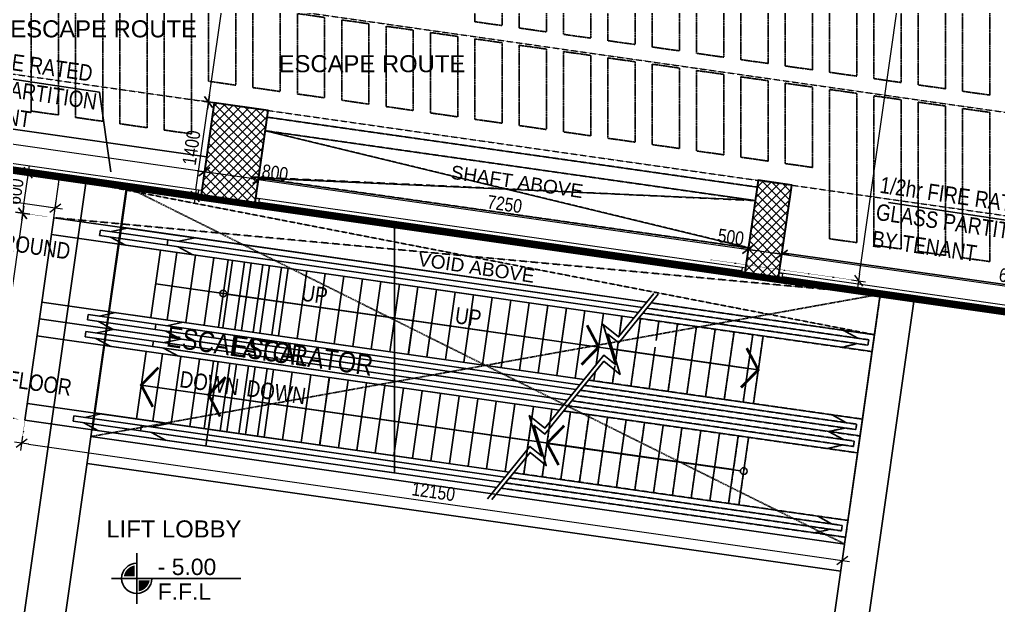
# Model space of a CAD drawing. Header units: inches. Extents: x 676944 to 1044153, y 326920 to 502369.
# Drawn here: x 706252 to 720598, y 382667 to 391257 of the extents above; entities that cross this region are included whole.
import ezdxf

# ---------------------------------------------------------------- set-up
doc = ezdxf.new("R2010")
doc.units = ezdxf.units.IN
doc.header["$MEASUREMENT"] = 0
for name, pattern in [('DASHED', [19.05, 12.7, -6.35]), ('DASHED2', [9.525, 6.35, -3.175]), ('DOT2', [3.175, 0, -3.175]), ('HIDDEN', [9.525, 6.35, -3.175])]:
    doc.linetypes.add(name, pattern=pattern)
for name, color, linetype, lineweight in [('A-DIMENSION', 7, 'Continuous', 9), ('A-GLASS', 4, 'Continuous', 5), ('A-HATCH CONCRETE', 254, 'Continuous', 5), ('A-LEASING LINE', 7, 'DASHED2', 9), ('A-LEVEL', 181, 'Continuous', 9), ('A-LEVEL-FFL', 181, 'Continuous', 9), ('escape route', 8, 'HIDDEN', 15), ('wall hatch', 252, 'Continuous', 0)]:
    doc.layers.add(name, color=color, linetype=linetype, lineweight=lineweight)
for name, color, linetype in [('A-TEXT', 3, 'Continuous'), ('LEVELS', 181, 'Continuous'), ('S-BEAM', 2, 'Continuous'), ('S-COL', 210, 'Continuous'), ('S-COL-1', 7, 'Continuous'), ('S-RIBS', 43, 'HIDDEN'), ('SHAFT', 7, 'Continuous'), ('stair', 1, 'Continuous'), ('STEEL', 5, 'Continuous'), ('TAXT', 3, 'Continuous'), ('TEXT', 181, 'Continuous'), ('THN', 1, 'Continuous')]:
    doc.layers.add(name, color=color, linetype=linetype)
doc.styles.add('ARIAL', font='ARIALN.TTF')
doc.styles.get("Standard").update_dxf_attribs({"font": 'arial.ttf'})
doc.styles.add('style1', font='arial.ttf')
doc.dimstyles.get("Standard").update_dxf_attribs({"dimtxt": 0.18, "dimasz": 0.18, "dimexe": 0.18, "dimexo": 0.0625, "dimgap": 0.09, "dimtad": 0, "dimtih": 1, "dimtoh": 1, "dimdec": 4, "dimzin": 0, "dimdsep": 46, "dimtxsty": 'Standard', "dimcen": 0.09, "dimadec": 0, "dimazin": 0, "dimtfac": 1, "dimtdec": 4, "dimtofl": 0, "dimtmove": 0, "dimatfit": 3, "dimfxl": 1, "dimtolj": 1, "dimtzin": 0, "dimarcsym": 0})
pattern_1 = [(45, (190988.5, 110389.5), (-66.29126, 66.29126), []), (135, (190988.5, 110389.5), (-66.29126, -66.29126), [])]
pattern_2 = [(45, (500265.86, -209134.585), (-66.29126, 66.29126), []), (135, (500265.86, -209134.585), (-66.29126, -66.29126), [])]

# ---------------------------------------------------------------- blocks, each defined once
blk = doc.blocks.new('R')
for p, q in [((-1.05, 0), (1.05, 0)), ((0, -1.05), (0, 1.05))]:
    blk.add_line(p, q)
at = {"color": 4, "lineweight": 13}
blk.add_line((-0.71, -0.71), (0.71, 0.71), dxfattribs=at)
blk = doc.blocks.new('*D207')
at = {"layer": 'A-DIMENSION', "linetype": 'DOT2', "lineweight": 13, "transparency": 16777216}
for p, q in [((717971, 398873), (720211, 398554)), ((716382, 387736), (718621, 387417))]:
    blk.add_line(p, q, dxfattribs=at)
at = {"layer": 'A-DIMENSION', "transparency": 16777216}
blk.add_line((718561, 387526), (720122, 398465), dxfattribs=at)
at = {"layer": 'Defpoints', "color": 0, "transparency": 16777216}
for p in [(717872, 398887), (720136, 398564), (716283, 387750)]:
    blk.add_point(p, dxfattribs=at)
at = {"layer": 'A-DIMENSION', "transparency": 16777216, "xscale": 100, "yscale": 100, "zscale": 100}
for p, rotation in [((720136, 398564), 81.87733064585014), ((718547, 387427), 261.8773306458501)]:
    blk.add_blockref('R', p, dxfattribs=dict(at, rotation=rotation))
at = {"layer": 'A-DIMENSION', "transparency": 16777216, "insert": (719191, 393017), "char_height": 200, "attachment_point": 5, "rotation": 81.8773, "style": 'ARIAL'}
blk.add_mtext('\\A1;11250', dxfattribs=at)
blk = doc.blocks.new('*D196')
at = {"layer": 'A-DIMENSION', "linetype": 'DOT2', "lineweight": 13, "transparency": 16777216}
for p, q in [((708951, 388959), (708971, 389100)), ((709743, 388846), (709763, 388987))]:
    blk.add_line(p, q, dxfattribs=at)
at = {"layer": 'A-DIMENSION', "transparency": 16777216}
blk.add_line((709653, 388927), (709059, 389011), dxfattribs=at)
at = {"layer": 'Defpoints', "color": 0, "transparency": 16777216}
for p in [(708960, 389026), (708937, 388860), (709729, 388747)]:
    blk.add_point(p, dxfattribs=at)
at = {"layer": 'A-DIMENSION', "transparency": 16777216, "xscale": 100, "yscale": 100, "zscale": 100}
for p, rotation in [((708960, 389026), 171.8773290500604), ((709752, 388913), 351.8773290500604)]:
    blk.add_blockref('R', p, dxfattribs=dict(at, rotation=rotation))
at = {"layer": 'A-DIMENSION', "transparency": 16777216, "insert": (709996, 389011), "char_height": 200, "attachment_point": 5, "rotation": 351.8773, "style": 'ARIAL'}
blk.add_mtext('\\A1;800', dxfattribs=at)
blk = doc.blocks.new('*D197')
at = {"layer": 'A-DIMENSION', "linetype": 'DOT2', "lineweight": 13, "transparency": 16777216}
for p, q in [((700489, 390055), (700524, 390305)), ((708951, 388959), (708971, 389100))]:
    blk.add_line(p, q, dxfattribs=at)
at = {"layer": 'A-DIMENSION', "transparency": 16777216}
blk.add_line((708861, 389040), (700613, 390217), dxfattribs=at)
at = {"layer": 'Defpoints', "color": 0, "transparency": 16777216}
for p in [(700514, 390231), (700475, 389956), (708937, 388860)]:
    blk.add_point(p, dxfattribs=at)
at = {"layer": 'A-DIMENSION', "transparency": 16777216, "xscale": 100, "yscale": 100, "zscale": 100}
for p, rotation in [((700514, 390231), 171.877329051125), ((708960, 389026), 351.8773290511251)]:
    blk.add_blockref('R', p, dxfattribs=dict(at, rotation=rotation))
at = {"layer": 'A-DIMENSION', "transparency": 16777216, "insert": (704759, 389779), "char_height": 200, "attachment_point": 5, "rotation": 351.8773, "style": 'ARIAL'}
blk.add_mtext('\\A1;8532', dxfattribs=at)
blk = doc.blocks.new('*D198')
at = {"layer": 'A-DIMENSION', "linetype": 'DOT2', "lineweight": 13, "transparency": 16777216}
for p, q in [((709743, 388846), (709763, 388987)), ((716924, 387854), (716940, 387962))]:
    blk.add_line(p, q, dxfattribs=at)
at = {"layer": 'A-DIMENSION', "transparency": 16777216}
blk.add_line((709851, 388898), (716830, 387902), dxfattribs=at)
at = {"layer": 'Defpoints', "color": 0, "transparency": 16777216}
for p in [(709729, 388747), (716929, 387888), (716910, 387755)]:
    blk.add_point(p, dxfattribs=at)
at = {"layer": 'A-DIMENSION', "transparency": 16777216, "xscale": 100, "yscale": 100, "zscale": 100}
for p, rotation in [((709752, 388913), 171.877329051125), ((716929, 387888), 351.8773290511251)]:
    blk.add_blockref('R', p, dxfattribs=dict(at, rotation=rotation))
at = {"layer": 'A-DIMENSION', "transparency": 16777216, "insert": (713362, 388551), "char_height": 200, "attachment_point": 5, "rotation": 351.8773, "style": 'ARIAL'}
blk.add_mtext('\\A1;7250', dxfattribs=at)
blk = doc.blocks.new('*D199')
at = {"layer": 'A-DIMENSION', "linetype": 'DOT2', "lineweight": 13, "transparency": 16777216}
for p, q in [((716924, 387854), (716940, 387962)), ((717420, 387787), (717435, 387892))]:
    blk.add_line(p, q, dxfattribs=at)
at = {"layer": 'A-DIMENSION', "transparency": 16777216}
blk.add_line((717028, 387874), (717325, 387832), dxfattribs=at)
at = {"layer": 'Defpoints', "color": 0, "transparency": 16777216}
for p in [(717424, 387818), (716910, 387755), (717406, 387688)]:
    blk.add_point(p, dxfattribs=at)
at = {"layer": 'A-DIMENSION', "transparency": 16777216, "xscale": 100, "yscale": 100, "zscale": 100}
for p, rotation in [((716929, 387888), 171.877329051125), ((717424, 387818), 351.8773290511251)]:
    blk.add_blockref('R', p, dxfattribs=dict(at, rotation=rotation))
at = {"layer": 'A-DIMENSION', "transparency": 16777216, "insert": (716677, 388068), "char_height": 200, "attachment_point": 5, "rotation": 351.8773, "style": 'ARIAL'}
blk.add_mtext('\\A1;500', dxfattribs=at)
blk = doc.blocks.new('*D219')
at = {"layer": 'A-DIMENSION', "transparency": 16777216}
blk.add_line((708837, 388762), (709007, 389950), dxfattribs=at)
at = {"layer": 'A-DIMENSION', "linetype": 'DOT2', "lineweight": 13, "transparency": 16777216}
for p, q in [((709006, 390052), (708947, 390060)), ((708808, 388666), (708749, 388674))]:
    blk.add_line(p, q, dxfattribs=at)
at = {"layer": 'Defpoints', "color": 0, "transparency": 16777216}
for p in [(709021, 390049), (709105, 390038), (708907, 388651)]:
    blk.add_point(p, dxfattribs=at)
at = {"layer": 'A-DIMENSION', "transparency": 16777216, "xscale": 100, "yscale": 100, "zscale": 100}
for p, rotation in [((709021, 390049), 81.87732905006031), ((708823, 388663), 261.8773290500603)]:
    blk.add_blockref('R', p, dxfattribs=dict(at, rotation=rotation))
at = {"layer": 'A-DIMENSION', "transparency": 16777216, "insert": (708771, 389378), "char_height": 200, "attachment_point": 5, "rotation": 81.8773, "style": 'ARIAL'}
blk.add_mtext('\\A1;1400', dxfattribs=at)
blk = doc.blocks.new('*D220')
at = {"layer": 'A-DIMENSION', "transparency": 16777216}
blk.add_line((709035, 390148), (710420, 399850), dxfattribs=at)
at = {"layer": 'A-DIMENSION', "linetype": 'DOT2', "lineweight": 13, "transparency": 16777216}
for p, q in [((710498, 399940), (710508, 399938)), ((709006, 390052), (708947, 390060))]:
    blk.add_line(p, q, dxfattribs=at)
at = {"layer": 'Defpoints', "color": 0, "transparency": 16777216}
for p in [(710399, 399954), (710434, 399949), (709105, 390038)]:
    blk.add_point(p, dxfattribs=at)
at = {"layer": 'A-DIMENSION', "transparency": 16777216, "xscale": 100, "yscale": 100, "zscale": 100}
for p, rotation in [((710434, 399949), 81.87732904774347), ((709021, 390049), 261.8773290477435)]:
    blk.add_blockref('R', p, dxfattribs=dict(at, rotation=rotation))
at = {"layer": 'A-DIMENSION', "transparency": 16777216, "insert": (709577, 395021), "char_height": 200, "attachment_point": 5, "rotation": 81.8773, "style": 'ARIAL'}
blk.add_mtext('\\A1;10000', dxfattribs=at)
blk = doc.blocks.new('*D233')
at = {"layer": 'A-DIMENSION', "linetype": 'DOT2', "lineweight": 13, "transparency": 16777216}
for p, q in [((717420, 387787), (717435, 387892)), ((724257, 386858), (724266, 386917))]:
    blk.add_line(p, q, dxfattribs=at)
at = {"layer": 'A-DIMENSION', "transparency": 16777216}
blk.add_line((717523, 387803), (724156, 386857), dxfattribs=at)
at = {"layer": 'Defpoints', "color": 0, "transparency": 16777216}
for p in [(717406, 387688), (724255, 386843), (724243, 386759)]:
    blk.add_point(p, dxfattribs=at)
at = {"layer": 'A-DIMENSION', "transparency": 16777216, "xscale": 100, "yscale": 100, "zscale": 100}
for p, rotation in [((717424, 387818), 171.877329051125), ((724255, 386843), 351.8773290511251)]:
    blk.add_blockref('R', p, dxfattribs=dict(at, rotation=rotation))
at = {"layer": 'A-DIMENSION', "transparency": 16777216, "insert": (720861, 387481), "char_height": 200, "attachment_point": 5, "rotation": 351.8773, "style": 'ARIAL'}
blk.add_mtext('\\A1;6900', dxfattribs=at)
blk = doc.blocks.new('*D470')
at = {"layer": 'A-DIMENSION', "color": 254, "linetype": 'DOT2', "lineweight": 13, "transparency": 16777216}
for p, q in [((515363, 218273), (515283, 217711)), ((527391, 216557), (527311, 215995))]:
    blk.add_line(p, q, dxfattribs=at)
at = {"layer": 'A-DIMENSION', "color": 254, "transparency": 16777216}
blk.add_line((515392, 217772), (527223, 216083), dxfattribs=at)
at = {"layer": 'Defpoints', "color": 0, "transparency": 16777216}
for p in [(515377, 218372), (527405, 216656), (527322, 216069)]:
    blk.add_point(p, dxfattribs=at)
at = {"layer": 'A-DIMENSION', "color": 254, "transparency": 16777216, "xscale": 100, "yscale": 100, "zscale": 100}
for p, rotation in [((515293, 217786), 171.8772834526581), ((527322, 216069), 351.8772834526582)]:
    blk.add_blockref('R', p, dxfattribs=dict(at, rotation=rotation))
at = {"layer": 'A-DIMENSION', "color": 254, "transparency": 16777216, "insert": (521329, 217078), "char_height": 200, "attachment_point": 5, "rotation": 351.8773, "style": 'ARIAL'}
blk.add_mtext('\\A1;12150', dxfattribs=at)
blk = doc.blocks.new('level')
at = {"layer": 'LEVELS'}
for points in [[(42.7, 3.7), (22.8, 3.7, -0.325023), (42.7, 23.7)], [(70.2, -3.7), (50.2, -3.7), (50.2, -23.7, 0.325023)]]:
    blk.add_hatch(color=256, dxfattribs=at).paths.add_polyline_path(points)
for p, q in [((46.5, -46.5), (46.5, 46.5)), ((0, 0), (236.9, 0))]:
    blk.add_line(p, q, dxfattribs=at)
blk.add_arc((46.5, 0), 27.7, 90, 0, dxfattribs=at)
at = {"layer": 'LEVELS', "style": 'style1', "flags": 8}
for tag, p in [('+0.00', (85, 6.1)), ('F.F.L', (85, -39.1))]:
    blk.add_attdef(tag, p, '', height=30, dxfattribs=at)
blk = doc.blocks.new('*D423')
at = {"layer": 'A-DIMENSION', "color": 254, "linetype": 'DOT2', "lineweight": 13, "transparency": 16777216}
for p, q in [((509266, 222528), (509205, 222100)), ((515836, 221590), (515775, 221162))]:
    blk.add_line(p, q, dxfattribs=at)
at = {"layer": 'A-DIMENSION', "color": 254, "transparency": 16777216}
blk.add_line((515687, 221251), (509314, 222160), dxfattribs=at)
at = {"layer": 'Defpoints', "color": 0, "transparency": 16777216}
for p in [(509280, 222627), (509215, 222174), (515850, 221689)]:
    blk.add_point(p, dxfattribs=at)
at = {"layer": 'A-DIMENSION', "color": 254, "transparency": 16777216, "xscale": 100, "yscale": 100, "zscale": 100}
for p, rotation in [((509215, 222174), 171.8772839272506), ((515786, 221237), 351.8772839272506)]:
    blk.add_blockref('R', p, dxfattribs=dict(at, rotation=rotation))
at = {"layer": 'A-DIMENSION', "color": 254, "transparency": 16777216, "insert": (512522, 221856), "char_height": 200, "attachment_point": 5, "rotation": 351.8773, "style": 'ARIAL'}
blk.add_mtext('\\A1;6637', dxfattribs=at)
blk = doc.blocks.new('*D424')
at = {"layer": 'A-DIMENSION', "color": 254, "linetype": 'DOT2', "lineweight": 13, "transparency": 16777216}
for p, q in [((515667, 221109), (515234, 221170)), ((515243, 218139), (514811, 218201))]:
    blk.add_line(p, q, dxfattribs=at)
at = {"layer": 'A-DIMENSION', "color": 254, "transparency": 16777216}
blk.add_line((515295, 221061), (514899, 218289), dxfattribs=at)
at = {"layer": 'Defpoints', "color": 0, "transparency": 16777216}
for p in [(515766, 221095), (514885, 218190), (515342, 218125)]:
    blk.add_point(p, dxfattribs=at)
at = {"layer": 'A-DIMENSION', "color": 254, "transparency": 16777216, "xscale": 100, "yscale": 100, "zscale": 100}
for p, rotation in [((515309, 221160), 81.87728345221741), ((514885, 218190), 261.8772834522175)]:
    blk.add_blockref('R', p, dxfattribs=dict(at, rotation=rotation))
at = {"layer": 'A-DIMENSION', "color": 254, "transparency": 16777216, "insert": (514946, 219696), "char_height": 200, "attachment_point": 5, "rotation": 81.8773, "style": 'ARIAL'}
blk.add_mtext('\\A1;3000', dxfattribs=at)
blk = doc.blocks.new('*D425')
at = {"layer": 'A-DIMENSION', "color": 254, "linetype": 'DOT2', "lineweight": 13, "transparency": 16777216}
for p, q in [((516368, 221615), (515319, 221765)), ((515667, 221109), (515234, 221170))]:
    blk.add_line(p, q, dxfattribs=at)
at = {"layer": 'A-DIMENSION', "color": 254, "transparency": 16777216}
blk.add_line((515323, 221259), (515379, 221655), dxfattribs=at)
at = {"layer": 'Defpoints', "color": 0, "transparency": 16777216}
for p in [(515393, 221754), (516467, 221601), (515766, 221095)]:
    blk.add_point(p, dxfattribs=at)
at = {"layer": 'A-DIMENSION', "color": 254, "transparency": 16777216, "xscale": 100, "yscale": 100, "zscale": 100}
for p, rotation in [((515393, 221754), 81.87728345360375), ((515309, 221160), 261.8772834536038)]:
    blk.add_blockref('R', p, dxfattribs=dict(at, rotation=rotation))
at = {"layer": 'A-DIMENSION', "color": 254, "transparency": 16777216, "insert": (515200, 221478), "char_height": 200, "attachment_point": 5, "rotation": 81.8773, "style": 'ARIAL'}
blk.add_mtext('\\A1;600', dxfattribs=at)
blk = doc.blocks.new('CEILING PLAN')
at = {"layer": 'S-BEAM', "color": 254, "linetype": 'ByBlock'}
for p, q in [((388871, 475768), (397347, 474558)), ((388822, 475169), (437572, 468211)), ((405415, 474114), (398238, 475138)), ((398210, 474940), (405387, 473916)), ((395582, 474204), (394365, 465673)), ((398111, 474247), (405288, 473223)), ((396176, 474119), (394971, 465673)), ((405783, 473152), (412614, 472177)), ((407222, 472543), (406228, 465573)), ((407717, 472472), (406733, 465573))]:
    blk.add_line(p, q, dxfattribs=at)
at = {"layer": 'S-BEAM', "color": 254}
for p, q in [((395653, 470456), (406700, 468880)), ((395597, 470060), (406643, 468484))]:
    blk.add_line(p, q, dxfattribs=at)
at = {"layer": 'S-COL-1', "color": 254, "lineweight": 30}
for points in [[(397262, 473964), (398054, 473851), (398252, 475237), (397460, 475350)], [(405232, 472827), (405727, 472756), (405925, 474142), (405430, 474213)]]:
    blk.add_lwpolyline(points, close=True, dxfattribs=at)
at = {"layer": 'S-RIBS', "color": 254, "ltscale": 0.4}
for points in [[(401678, 478671), (401278, 478728), (401278, 476539), (401678, 476482)], [(402328, 478578), (401928, 478635), (401928, 476447), (402328, 476389)], [(402978, 478485), (402578, 478542), (402578, 476354), (402978, 476297)], [(403628, 478393), (403228, 478450), (403228, 476261), (403628, 476204)], [(404278, 478300), (403878, 478357), (403878, 476168), (404278, 476111)], [(404928, 478207), (404528, 478264), (404528, 476075), (404928, 476018)], [(405578, 478114), (405178, 478171), (405178, 475983), (405578, 475926)], [(406228, 478021), (405828, 478079), (405828, 475890), (406228, 475833)], [(406878, 477929), (406478, 477986), (406478, 475797), (406878, 475740)], [(407528, 477836), (407128, 477893), (407128, 475704), (407528, 475647)], [(408178, 477743), (407778, 477800), (407778, 475612), (408178, 475555)], [(408828, 477650), (408428, 477707), (408428, 475519), (408828, 475462)], [(395178, 477157), (394778, 477215), (394778, 475228), (395178, 475171)], [(395828, 477065), (395428, 477122), (395428, 475135), (395828, 475078)], [(396478, 476972), (396078, 477029), (396078, 475042), (396478, 474985)], [(397128, 476879), (396728, 476936), (396728, 474950), (397128, 474893)], [(397778, 476786), (397378, 476843), (397378, 475665), (397778, 475608)], [(398428, 476694), (398028, 476751), (398028, 475572), (398428, 475515)], [(399078, 476601), (398678, 476658), (398678, 475479), (399078, 475422)], [(399728, 476508), (399328, 476565), (399328, 475387), (399728, 475330)], [(400378, 476415), (399978, 476472), (399978, 475294), (400378, 475237)], [(401028, 476322), (400628, 476380), (400628, 475201), (401028, 475144)], [(401678, 476230), (401278, 476287), (401278, 475108), (401678, 475051)], [(402328, 476137), (401928, 476194), (401928, 475016), (402328, 474958)], [(402978, 476044), (402578, 476101), (402578, 474923), (402978, 474866)], [(403628, 475951), (403228, 476008), (403228, 474830), (403628, 474773)], [(404278, 475859), (403878, 475916), (403878, 474737), (404278, 474680)], [(404928, 475766), (404528, 475823), (404528, 474644), (404928, 474587)], [(405578, 475673), (405178, 475730), (405178, 474552), (405578, 474495)], [(406228, 475580), (405828, 475637), (405828, 474459), (406228, 474402)], [(406878, 475488), (406478, 475545), (406478, 473356), (406878, 473299)], [(407528, 475395), (407128, 475452), (407128, 473263), (407528, 473206)], [(408178, 475302), (407778, 475359), (407778, 473170), (408178, 473113)], [(408828, 475209), (408428, 475266), (408428, 473078), (408828, 473021)]]:
    blk.add_lwpolyline(points, close=True, dxfattribs=at)
at = {"layer": 'SHAFT', "color": 254, "linetype": 'HIDDEN'}
blk.add_line((400100, 473560), (400100, 469922), dxfattribs=at)
at = {"layer": 'stair', "color": 254}
for p, q in [((397642, 472546), (403094, 471768)), ((403294, 471740), (405433, 471434)), ((397376, 471069), (402066, 470400)), ((402338, 470356), (405171, 469952))]:
    blk.add_line(p, q, dxfattribs=at)
for points in [[(401466, 469544), (402087, 470311), (402258, 470173), (402078, 470763), (402304, 470580), (403169, 471648), (403339, 471510), (403159, 472100), (403386, 471916), (403901, 472553)], [(401530, 469532), (402089, 470223), (402326, 470031), (402146, 470622), (402306, 470492), (403171, 471560), (403408, 471368), (403227, 471959), (403388, 471829), (403968, 472546)]]:
    blk.add_lwpolyline(points, dxfattribs=at)
at = {"layer": 'stair', "color": 254, "const_width": 40}
for points in [[(402842, 471510), (403094, 471768), (402925, 472087)], [(405181, 471176), (405433, 471434), (405264, 471753)], [(397545, 470751), (397376, 471069), (397627, 471327)], [(402507, 470038), (402338, 470356), (402589, 470615)]]:
    blk.add_lwpolyline(points, dxfattribs=at)
at = {"layer": 'stair', "color": 254}
for centre in [(397592, 472553), (405221, 469949)]:
    blk.add_circle(centre, 49.9, dxfattribs=at)
at = {"layer": 'STEEL', "color": 254}
for p, q in [((396100, 473524), (396184, 474118)), ((396064, 473277), (403615, 472199)), ((395923, 472287), (402882, 471293)), ((395852, 471792), (402516, 470841)), ((403511, 471224), (403511, 471224)), ((403299, 469739), (403299, 469739))]:
    blk.add_line(p, q, dxfattribs=at)
at = {"layer": 'STEEL', "color": 254, "ltscale": 0.5}
for p, q in [((395888, 472039), (396100, 473524)), ((403798, 472425), (396100, 473524)), ((396781, 473341), (396769, 473262)), ((403735, 472348), (396781, 473341)), ((396940, 473319), (397180, 473370)), ((403677, 472276), (396769, 473262)), ((397148, 473122), (396929, 473239)), ((397522, 472058), (397663, 473048)), ((397902, 473014), (397760, 472024)), ((398174, 472975), (398032, 471986)), ((398445, 472937), (398304, 471947)), ((398815, 472884), (398674, 471894)), ((399087, 472845), (398945, 471855)), ((399359, 472806), (399217, 471816)), ((399633, 472767), (399492, 471777)), ((399902, 472729), (399761, 471739)), ((400174, 472690), (400033, 471700)), ((400446, 472651), (400305, 471661)), ((400718, 472612), (400577, 471622)), ((400990, 472574), (400848, 471584)), ((401262, 472535), (401120, 471545)), ((401533, 472496), (401392, 471506)), ((401805, 472457), (401664, 471467)), ((402077, 472418), (401936, 471428)), ((402349, 472380), (402208, 471390)), ((402621, 472341), (402480, 471351)), ((402893, 472302), (402751, 471312)), ((403165, 472263), (403057, 471510)), ((403436, 472224), (403394, 471926)), ((395676, 470554), (395888, 472039)), ((402699, 471067), (395888, 472039)), ((402699, 471067), (395888, 472039)), ((396593, 472024), (396604, 472104)), ((402761, 471144), (396593, 472024)), ((402820, 471216), (396604, 472104)), ((396752, 472001), (396968, 471885)), ((397007, 472132), (396763, 472081)), ((396569, 471856), (396557, 471777)), ((402636, 470990), (396569, 471856)), ((396728, 471834), (396968, 471885)), ((402578, 470918), (396557, 471777)), ((396936, 471637), (396717, 471754)), ((403381, 471834), (403344, 471577)), ((397310, 470573), (397451, 471563)), ((397690, 471529), (397549, 470539)), ((397962, 471491), (397820, 470501)), ((398234, 471452), (398092, 470462)), ((398603, 471399), (398462, 470409)), ((398875, 471360), (398733, 470370)), ((399147, 471321), (399005, 470331)), ((399421, 471282), (399280, 470292)), ((403041, 471401), (403023, 471273)), ((399690, 471244), (399549, 470254)), ((399962, 471205), (399821, 470215)), ((400234, 471166), (400093, 470176)), ((400506, 471127), (400365, 470137)), ((400778, 471089), (400636, 470099)), ((401050, 471050), (400908, 470060)), ((401321, 471011), (401180, 470021)), ((401593, 470972), (401452, 469982)), ((401865, 470933), (401724, 469943)), ((402137, 470895), (401996, 469905)), ((402409, 470856), (402268, 469866)), ((395711, 470802), (401783, 469935)), ((396381, 470539), (396392, 470619)), ((401721, 469858), (396392, 470619)), ((396795, 470647), (396551, 470596)), ((401600, 469709), (395676, 470554)), ((401662, 469786), (396381, 470539)), ((396540, 470516), (396756, 470400))]:
    blk.add_line(p, q, dxfattribs=at)
at = {"layer": 'STEEL', "color": 254, "ltscale": 50}
for p, q in [((407138, 471949), (407222, 472543)), ((407052, 471875), (403801, 472339)), ((407138, 471949), (403863, 472416)), ((403708, 472186), (403567, 471196)), ((403680, 472190), (407102, 471701)), ((407041, 471796), (403742, 472267)), ((403977, 472147), (403937, 471865)), ((404252, 472108), (404111, 471118)), ((404527, 472069), (404386, 471079)), ((404802, 472029), (404661, 471039)), ((406893, 471898), (406676, 472015)), ((405078, 471990), (404936, 471000)), ((405353, 471951), (405211, 470961)), ((405504, 471929), (405362, 470939)), ((407138, 471949), (406926, 470464)), ((407052, 471875), (407041, 471796)), ((403922, 471765), (403836, 471157)), ((406658, 471764), (406883, 471818)), ((403324, 471436), (403295, 471234)), ((402947, 471284), (406961, 470711)), ((406864, 470558), (402826, 471135)), ((406875, 470638), (402885, 471207)), ((406926, 470464), (402764, 471058)), ((406926, 470464), (402764, 471058)), ((406829, 470311), (402643, 470908)), ((406840, 470390), (402702, 470981)), ((402681, 470817), (402539, 469827)), ((402581, 470831), (406890, 470216)), ((402953, 470778), (402811, 469788)), ((403224, 470739), (403083, 469749)), ((406517, 470775), (406718, 470660)), ((403496, 470701), (403355, 469711)), ((403765, 470662), (403725, 470380)), ((404040, 470623), (403899, 469633)), ((404315, 470584), (404174, 469594)), ((406705, 470581), (406464, 470530)), ((406864, 470558), (406875, 470638)), ((404590, 470544), (404449, 469554)), ((404866, 470505), (404724, 469515)), ((405141, 470466), (404999, 469476)), ((405292, 470444), (405150, 469454)), ((406681, 470413), (406464, 470530)), ((406926, 470464), (406714, 468979)), ((403710, 470280), (403624, 469672)), ((406446, 470280), (406672, 470333)), ((406840, 470390), (406829, 470311)), ((406663, 469153), (401786, 469849)), ((401848, 469926), (406749, 469226)), ((406714, 468979), (401665, 469699)), ((406652, 469073), (401727, 469776)), ((406305, 469290), (406506, 469175)), ((406652, 469073), (406663, 469153)), ((406493, 469096), (406252, 469045))]:
    blk.add_line(p, q, dxfattribs=at)
at = {"layer": 'THN', "color": 254}
for p, q in [((398210, 474940), (405288, 473223)), ((405358, 473920), (398111, 474247))]:
    blk.add_line(p, q, dxfattribs=at)
at = {"layer": 'THN', "color": 254, "linetype": 'DASHED'}
for p, q in [((396176, 474119), (406700, 468880)), ((395653, 470456), (407222, 472543))]:
    blk.add_line(p, q, dxfattribs=at)
at = {"layer": 'A-TEXT', "color": 254, "insert": (397746, 471940), "char_height": 300, "width": 2832.22, "attachment_point": 1, "rotation": 351.7483, "style": 'ARIAL'}
blk.add_mtext('ESCALATOR ', dxfattribs=at)
at = {"layer": 'TAXT', "color": 254, "ltscale": 100, "style": 'ARIAL'}
for s, p in [('UP', (398724, 472451)), ('DOWN', (397922, 471050))]:
    blk.add_text(s, height=240, rotation=351.8773, dxfattribs=at).set_placement(p)
blk = doc.blocks.new('SDFGBS')
at = {"layer": 'A-HATCH CONCRETE'}
h = blk.add_hatch(dxfattribs=at)
h.set_pattern_fill('ANSI37', color=254, scale=750)
h.set_pattern_definition(pattern_2)
h.paths.add_polyline_path([(518710.4, 221280.6), (517918.4, 221393.6), (517918.4, 221393.6), (518710.4, 221280.5)])
h = blk.add_hatch(dxfattribs=at)
h.set_pattern_fill('ANSI37', color=254, scale=750)
h.set_pattern_definition(pattern_2)
h.paths.add_polyline_path([(526382.3, 220185.6), (525887.9, 220256.2), (525887.9, 220256.1), (526382.3, 220185.6)])
at = {"color": 254, "linetype": 'Continuous', "ltscale": 100}
blk.add_lwpolyline([(548358.7, 199352.4), (548358.7, 205055.3), (548158.7, 205052.4), (546609.2, 205052.4), (546609.2, 211052.4), (542748.5, 211052.4), (542748.5, 217853.6), (543751.9, 217706.5), (543785.2, 217903.8), (544329.2, 221715.1), (545372.1, 229020.7), (545414.4, 229317.7), (509749.2, 234378), (508982.7, 222668.9), (530759.5, 219560.9), (530757.7, 213002.3), (529859.4, 213002.3), (529859.4, 212802.4), (529859.4, 209552.4), (521809.4, 209552.4), (521809.4, 209352.4), (521809.4, 199352.4), (548358.7, 199352.4)], dxfattribs=at)
at = {"layer": 'A-DIMENSION', "color": 254}
blk.add_line((515765.7, 221094.6), (515850.5, 221688.6), dxfattribs=at)
blk.add_line((515765.7, 221094.6), (515850.5, 221688.6), dxfattribs=at)
at = {"layer": 'A-GLASS', "color": 254}
for p, q in [((517868.9, 221400.6), (510869.6, 222399.5)), ((525838.4, 220263.2), (518710.4, 221280.5)), ((530759.5, 219560.9), (526382.3, 220185.6))]:
    blk.add_line(p, q, dxfattribs=at)
for points in [[(517869, 221400.7), (517868.9, 221400.5), (517918.4, 221393.5), (517918.4, 221393.6)], [(518759.9, 221273.5), (518759.9, 221273.4), (518710.4, 221280.5), (518710.4, 221280.6)], [(525838.4, 220263.3), (525838.4, 220263.1), (525887.9, 220256), (525887.9, 220256.2)], [(526431.8, 220178.6), (526431.8, 220178.4), (526382.3, 220185.5), (526382.3, 220185.6)]]:
    blk.add_lwpolyline(points, dxfattribs=at)
at = {"layer": 'S-COL', "color": 254, "linetype": 'ByBlock'}
for points in [[(517918.4, 221393.6), (517918.4, 221393.6), (518710.4, 221280.5), (518710.4, 221280.6)], [(525887.9, 220256.2), (525887.9, 220256.1), (526382.3, 220185.6), (526382.3, 220185.6)]]:
    blk.add_lwpolyline(points, dxfattribs=at)
at = {"layer": 'SHAFT', "color": 254, "linetype": 'HIDDEN', "ltscale": 0.5}
for p, q in [((515850.4, 221688.4), (527793.8, 219377.9)), ((527878.4, 219970.5), (515765.7, 221094.6))]:
    blk.add_line(p, q, dxfattribs=at)
at = {"layer": 'stair', "color": 254}
for p, q in [((517258.5, 220124), (523750.1, 219197.5)), ((518312.9, 219973.5), (525938.2, 218885.2)), ((517046.6, 218639), (521396.4, 218018.2)), ((518100.9, 218488.5), (525726.2, 217400.2))]:
    blk.add_line(p, q, dxfattribs=at)
at = {"layer": 'stair', "color": 254, "linetype": 'HIDDEN'}
for points in [[(522122.6, 216973.2), (522743.3, 217740.4), (522914.1, 217602.2), (522733.7, 218192.6), (522960.6, 218009), (523824.8, 219077.1), (523995.6, 218938.9), (523815.2, 219529.3), (524042.1, 219345.7), (524557.2, 219982.4)], [(522186.1, 216961.7), (522745.2, 217652.8), (522982.5, 217460.7), (522802.1, 218051.1), (522962.5, 217921.4), (523826.7, 218989.5), (524064, 218797.5), (523883.6, 219387.8), (524044, 219258.1), (524624.1, 219975.1)]]:
    blk.add_lwpolyline(points, dxfattribs=at)
at = {"layer": 'stair', "color": 254, "const_width": 40}
for points in [[(523498.5, 218939.1), (523750.1, 219197.5), (523580.9, 219515.9)], [(517215.8, 218320.6), (517046.6, 218639), (517298.1, 218897.4)]]:
    blk.add_lwpolyline(points, dxfattribs=at)
at = {"layer": 'STEEL', "color": 254, "ltscale": 0.5}
for p, q in [((515553.8, 219609.7), (515765.7, 221094.6)), ((524453.8, 219854.6), (515765.7, 221094.6)), ((516606.2, 220889.7), (516846, 220940.4)), ((516446.7, 220911.6), (516435.4, 220832.4)), ((524332.9, 219705.2), (516435.4, 220832.4)), ((524391.5, 219777.6), (516446.7, 220911.6)), ((516814, 220692.5), (516594.7, 220809.6)), ((517329.2, 220619), (517187.9, 219629)), ((517567.9, 220584.9), (517426.6, 219594.9)), ((517839.8, 220546.1), (517698.5, 219556.1)), ((518111.6, 220507.3), (517970.3, 219517.3)), ((518383.5, 220468.5), (518242.2, 219478.5)), ((518655.4, 220429.7), (518514.1, 219439.7)), ((518927.2, 220390.9), (518785.9, 219400.9)), ((519199.1, 220352.1), (519057.8, 219362.1)), ((519470.9, 220313.3), (519329.6, 219323.3)), ((519742.8, 220274.5), (519601.5, 219284.5)), ((520014.7, 220235.7), (519873.4, 219245.7)), ((520289.6, 220196.4), (520148.3, 219206.5)), ((520558.4, 220158.1), (520417.1, 219168.1)), ((520830.2, 220119.3), (520688.9, 219129.3)), ((521102.1, 220080.5), (520960.8, 219090.5)), ((521374, 220041.7), (521232.7, 219051.7)), ((521645.8, 220002.9), (521504.5, 219012.9)), ((521917.7, 219964.1), (521776.4, 218974.1)), ((522189.5, 219925.3), (522048.2, 218935.3)), ((522461.4, 219886.5), (522320.1, 218896.5)), ((522733.3, 219847.7), (522592, 218857.7)), ((523005.1, 219808.9), (522863.8, 218818.9)), ((516258.8, 219594.9), (516270.1, 219674.1)), ((523475.7, 218645.7), (516270.1, 219674.1)), ((516672.7, 219702.5), (516429.4, 219651.4)), ((523277, 219770.1), (523135.7, 218780.1)), ((523548.8, 219731.2), (523407.6, 218741.3)), ((523820.7, 219692.4), (523713.2, 218939.2)), ((524092.6, 219653.6), (524050, 219355.5)), ((515341.8, 218124.7), (515553.8, 219609.7)), ((523354.8, 218496.3), (515553.8, 219609.7)), ((523354.8, 218496.3), (515553.8, 219609.7)), ((523417.1, 218573.2), (516258.8, 219594.9)), ((516418, 219571.4), (516634.1, 219455.5)), ((516234.7, 219426.6), (516223.4, 219347.4)), ((523292.6, 218419.3), (516234.7, 219426.6)), ((516394.2, 219404.7), (516634.1, 219455.5)), ((523233.9, 218346.9), (516223.4, 219347.4)), ((516602.1, 219207.5), (516382.8, 219324.7)), ((517117.2, 219134), (516975.9, 218144)), ((517356, 219099.9), (517214.7, 218110)), ((517627.8, 219061.1), (517486.5, 218071.2)), ((517899.7, 219022.3), (517758.4, 218032.4)), ((518171.6, 218983.5), (518030.3, 217993.6)), ((518443.4, 218944.7), (518302.1, 217954.8)), ((518715.3, 218905.9), (518574, 217916)), ((518987.1, 218867.1), (518845.8, 217877.2)), ((519259, 218828.3), (519117.7, 217838.4)), ((519530.9, 218789.5), (519389.6, 217799.5)), ((523697.6, 218830), (523679.4, 218702.5)), ((519802.7, 218750.7), (519661.4, 217760.7)), ((520077.6, 218711.5), (519936.3, 217721.5)), ((520346.4, 218673.1), (520205.1, 217683.1)), ((520618.3, 218634.3), (520477, 217644.3)), ((520890.2, 218595.5), (520748.9, 217605.5)), ((521162, 218556.7), (521020.7, 217566.7)), ((521433.9, 218517.9), (521292.6, 217527.9)), ((521705.7, 218479.1), (521564.4, 217489.1)), ((521977.6, 218440.3), (521836.3, 217450.3)), ((522249.5, 218401.5), (522108.2, 217411.5)), ((522521.3, 218362.7), (522380, 217372.7)), ((516460.8, 218217.6), (516217.5, 218166.4)), ((522793.2, 218323.9), (522770.2, 218163)), ((523065, 218285.1), (523039.6, 218106.6)), ((522255.9, 217137.9), (515341.8, 218124.7)), ((516046.8, 218110), (516058.1, 218189.2)), ((522318.1, 217214.9), (516046.8, 218110)), ((522376.7, 217287.3), (516058.1, 218189.2)), ((516206.1, 218086.4), (516422.1, 217970.5)), ((522761.5, 218101.7), (522702.8, 217690.3))]:
    blk.add_line(p, q, dxfattribs=at)
at = {"layer": 'STEEL', "color": 254}
for p, q in [((515730.4, 220847.1), (524270.6, 219628.2)), ((515589.1, 219857.2), (523538, 218722.7)), ((515518.4, 219362.2), (523171.7, 218269.9)), ((515377.1, 218372.2), (522439, 217364.3)), ((518100.9, 218488.5), (517994.9, 217746.1))]:
    blk.add_line(p, q, dxfattribs=at)
at = {"layer": 'STEEL', "color": 254, "linetype": 'HIDDEN', "ltscale": 0.5}
for p, q in [((527793.8, 219377.9), (527878.6, 219971.9)), ((527793.8, 219377.9), (524519.1, 219845.3)), ((527696.7, 219225.1), (524398.2, 219695.9)), ((527708, 219304.3), (524456.8, 219768.3)), ((524364.4, 219614.8), (524223.1, 218624.9)), ((524335.9, 219618.9), (527758.5, 219130.4)), ((524908.1, 219537.2), (524766.9, 218547.3)), ((525183.3, 219498), (525042, 218508)), ((525458.5, 219458.7), (525317.2, 218468.7)), ((525733.6, 219419.4), (525592.3, 218429.5)), ((526008.8, 219380.1), (525867.5, 218390.2)), ((526159.7, 219358.6), (526018.4, 218368.6)), ((527548.7, 219327), (527331.6, 219443.9)), ((527793.8, 219377.9), (527581.9, 217893)), ((524036.9, 219263.8), (523951.3, 218663.7)), ((527314.5, 219193.8), (527539.6, 219247.5)), ((527708, 219304.3), (527696.7, 219225.1)), ((524578.5, 219194.5), (524491.7, 218586.5)), ((523603.3, 218713.3), (527617.2, 218140.5)), ((527520.1, 217987.6), (523482.4, 218563.9)), ((527531.4, 218066.8), (523541, 218636.4)), ((527496.1, 217819.3), (523357.8, 218410)), ((527581.9, 217893), (523420.1, 218487)), ((527581.9, 217893), (523420.1, 218487)), ((523336.9, 218246.3), (523195.6, 217256.3)), ((523236.9, 218260.6), (527546.5, 217645.5)), ((527484.8, 217740.1), (523299.2, 218337.5)), ((523608.8, 218207.5), (523467.5, 217217.5)), ((523880.6, 218168.7), (523739.3, 217178.7)), ((524152.5, 218129.9), (524011.2, 217139.9)), ((524421, 218091.6), (524279.7, 217101.6)), ((527173.2, 218203.8), (527374.3, 218089.3)), ((527520.1, 217987.6), (527531.4, 218066.8)), ((524696.2, 218052.3), (524554.9, 217062.3)), ((524971.4, 218013), (524830.1, 217023)), ((525246.5, 217973.7), (525105.2, 216983.8)), ((525521.7, 217934.5), (525380.4, 216944.5)), ((527360.7, 218010.4), (527119.7, 217958.9)), ((527336.7, 217842.1), (527119.7, 217958.9)), ((525796.9, 217895.2), (525655.6, 216905.2)), ((525947.8, 217873.7), (525806.5, 216883.7)), ((527581.9, 217893), (527369.9, 216408)), ((527496.1, 217819.3), (527484.8, 217740.1)), ((527102.5, 217708.8), (527327.7, 217762.6)), ((522504.3, 217355), (527405.3, 216655.5)), ((527308.2, 216502.7), (522383.4, 217205.6)), ((527319.5, 216581.9), (522442, 217278)), ((527369.9, 216408), (522321.1, 217128.6)), ((526961.2, 216718.9), (527162.4, 216604.3)), ((527148.8, 216525.4), (526907.8, 216474)), ((527308.2, 216502.7), (527319.5, 216581.9))]:
    blk.add_line(p, q, dxfattribs=at)
at = {"layer": 'STEEL', "color": 254, "linetype": 'DASHED', "ltscale": 10}
blk.add_line((524633, 219576.5), (524592.7, 219294.5), dxfattribs=at)
at = {"layer": 'STEEL', "color": 254, "linetype": 'DASHED'}
for p, q in [((524167.2, 218653.3), (524167.2, 218653.1)), ((522687.2, 217581.1), (522651.9, 217333.9))]:
    blk.add_line(p, q, dxfattribs=at)
at = {"layer": 'STEEL', "color": 254, "linetype": 'DASHED', "ltscale": 0.5}
for p, q in [((523024, 217997.4), (522923.7, 217295.1)), ((523955.3, 217168.4), (523955.2, 217168.1))]:
    blk.add_line(p, q, dxfattribs=at)
at = {"layer": 'A-LEVEL-FFL', "color": 254}
ref = blk.add_blockref('level', (516608.7, 215805.6), dxfattribs=dict(at, xscale=7.999999999999999, yscale=7.999999999999999, zscale=7.999999999999999))
ref.add_attrib('+0.00', '- 5.00', (517288.5, 215854.6), dxfattribs={"layer": 'A-LEVEL', "height": 240, "style": 'style1'})
ref.add_attrib('F.F.L', 'F.F.L', (517288.5, 215492.6), dxfattribs={"layer": 'A-LEVEL', "height": 240, "style": 'style1'})
at = {"layer": 'A-TEXT', "color": 254, "insert": (517445.3, 219506.1), "char_height": 300, "width": 2832.222, "attachment_point": 1, "rotation": 351.74834, "style": 'ARIAL'}
blk.add_mtext('ESCALATOR ', dxfattribs=at)
at = {"layer": 'TAXT', "color": 254, "ltscale": 100}
for s, height, rotation, style, p in [('VOID ABOVE', 200, 351.54031, 'style1', (521092.1, 220390.7)), ('UP', 240, 351.87728, 'ARIAL', (521632.8, 219548.5)), ('DOWN', 240, 351.87728, 'ARIAL', (517596.9, 218612))]:
    blk.add_text(s, height=height, rotation=rotation, dxfattribs=dict(at, style=style)).set_placement(p)
at = {"layer": 'TAXT', "color": 254, "ltscale": 100, "char_height": 240, "width": 2265.778, "attachment_point": 1, "rotation": 351.74834, "style": 'ARIAL'}
for s, insert in [('TO - GROUND FLOOR', (514192.2, 220982.7)), ('FROM - GROUND FLOOR', (513876.7, 219437.2))]:
    blk.add_mtext(s, dxfattribs=dict(at, insert=insert))
at = {"layer": 'TEXT', "color": 254, "ltscale": 0.5, "style": 'style1'}
blk.add_text('LIFT LOBBY', height=250, dxfattribs=at).set_placement((516535.1, 216405.9))
at = {"layer": 'A-DIMENSION', "color": 254}
for p1, p2, distance, override, picture, middle in [((515850.5, 221688.7), (509279.8, 222626.5), 456.7, {"dimscale": 100, "dimtxt": 2, "dimasz": 1, "dimexe": 0.75, "dimexo": 1, "dimgap": 0.5, "dimtad": 1, "dimtih": 0, "dimtoh": 0, "dimdec": 0, "dimzin": 3, "dimtxsty": 'ARIAL', "dimblk": 'R', "dimcen": 2.5, "dimdle": 1, "dimclrd": 254, "dimclre": 254, "dimclrt": 254, "dimadec": 2, "dimtdec": 0, "dimtix": 1, "dimtofl": 1, "dimtmove": 2, "dimldrblk": 'R', "dimfxl": 2.5, "dimtzin": 3, "dimlwd": 65535, "dimlwe": 13}, '*D423', (512522.1, 221856.1)), ((515765.7, 221094.6), (515341.8, 218124.7), -461.7, {"dimscale": 100, "dimtxt": 2, "dimasz": 1, "dimexe": 0.75, "dimexo": 1, "dimgap": 0.5, "dimtad": 1, "dimtih": 0, "dimtoh": 0, "dimdec": 0, "dimzin": 3, "dimtxsty": 'ARIAL', "dimblk": 'R', "dimcen": 2.5, "dimdle": 1, "dimclrd": 254, "dimclre": 254, "dimclrt": 254, "dimadec": 2, "dimtdec": 0, "dimtix": 1, "dimtofl": 1, "dimtmove": 2, "dimldrblk": 'R', "dimfxl": 2.5, "dimtfill": 0, "dimtfillclr": 254, "dimtzin": 3, "dimlwd": 65535, "dimlwe": 13}, '*D424', (514946.2, 219696.4)), ((515377.1, 218372.2), (527405.3, 216655.5), -592.5, {"dimscale": 100, "dimtxt": 2, "dimasz": 1, "dimexe": 0.75, "dimexo": 1, "dimgap": 0.5, "dimtad": 1, "dimtih": 0, "dimtoh": 0, "dimdec": 0, "dimzin": 3, "dimtxsty": 'ARIAL', "dimblk": 'R', "dimcen": 2.5, "dimdle": 1, "dimclrd": 254, "dimclre": 254, "dimclrt": 254, "dimadec": 2, "dimtdec": 0, "dimtix": 1, "dimtofl": 1, "dimtmove": 2, "dimldrblk": 'R', "dimfxl": 2.5, "dimtzin": 3, "dimlwd": 65535, "dimlwe": 13}, '*D470', (521329, 217077.9))]:
    dim = blk.add_aligned_dim(p1=p1, p2=p2, distance=distance, dimstyle='Standard', override=override, dxfattribs=at)
    dim.commit()
    dim.dimension.update_dxf_attribs({"geometry": picture, "text_midpoint": middle})
dim = blk.add_linear_dim(base=(515393.5, 221753.9), p1=(515765.7, 221094.6), p2=(516466.7, 221600.8), angle=81.87728, dimstyle='Standard', override={"dimscale": 100, "dimtxt": 2, "dimasz": 1, "dimexe": 0.75, "dimexo": 1, "dimgap": 0.5, "dimtad": 1, "dimtih": 0, "dimtoh": 0, "dimdec": 0, "dimzin": 3, "dimtxsty": 'ARIAL', "dimblk": 'R', "dimcen": 2.5, "dimdle": 1, "dimclrd": 254, "dimclre": 254, "dimclrt": 254, "dimadec": 2, "dimtdec": 0, "dimtix": 1, "dimtofl": 1, "dimtmove": 2, "dimldrblk": 'R', "dimfxl": 2.5, "dimtzin": 3, "dimlwd": 65535, "dimlwe": 13}, dxfattribs=at)
dim.commit()
dim.dimension.update_dxf_attribs({"geometry": '*D425', "text_midpoint": (515200.5, 221478.4)})

msp = doc.modelspace()

# ---------------------------------------------------------------- hatches: boundary and pattern name
at = {"layer": 'wall hatch', "linetype": 'Continuous', "ltscale": 100}
h = msp.add_hatch(dxfattribs=at)
h.set_pattern_fill('ANSI37', color=251, scale=750)
h.set_pattern_definition(pattern_1)
h.paths.add_polyline_path([(708906.9, 388651.6), (709698.9, 388538.5), (709896.7, 389924.5), (709104.8, 390037.5)])
h = msp.add_hatch(dxfattribs=at)
h.set_pattern_fill('ANSI37', color=251, scale=750)
h.set_pattern_definition(pattern_1)
h.paths.add_polyline_path([(716876.4, 387514.1), (717370.8, 387443.6), (717568.6, 388829.5), (717074.2, 388900.1)])

# ---------------------------------------------------------------- linework, layer by layer
at = {"color": 4, "linetype": 'Continuous', "ltscale": 100}
msp.add_lwpolyline([(739347.2, 366610.4), (739347.2, 372313.3), (739147.2, 372310.4), (737597.7, 372310.4), (737597.7, 378310.4), (733737, 378310.4), (733737, 385111.6), (734740.4, 384964.5), (734773.7, 385161.8), (735317.7, 388973.1), (736360.6, 396278.7), (736402.9, 396575.7), (700737.7, 401636), (699971.2, 389926.9), (721748, 386818.9), (721746.2, 380260.3), (720847.9, 380260.3), (720847.9, 380060.4), (720847.9, 376810.4), (712797.9, 376810.4), (712797.9, 376610.4), (712797.9, 366610.4), (739347.2, 366610.4)], dxfattribs=at)
at = {"layer": 'A-GLASS'}
for p, q in [((708857.4, 388658.6), (701858.1, 389657.5)), ((708871.6, 388757.5), (701872.2, 389756.5)), ((708864.5, 388708.2), (701914.7, 389700.1)), ((716826.9, 387521.2), (709698.9, 388538.5)), ((716841, 387620.1), (709713, 388637.4)), ((716834, 387570.8), (709755.5, 388580.9)), ((721848, 386905.5), (717384.9, 387542.5)), ((721848, 386804.6), (717370.8, 387443.6)), ((721748, 386869.2), (717427.4, 387485.9))]:
    msp.add_line(p, q, dxfattribs=at)
for points in [[(708871.6, 388757.5), (708857.4, 388658.5), (708906.9, 388651.5), (708921.1, 388750.5)], [(709762.5, 388630.4), (709748.4, 388531.4), (709698.9, 388538.5), (709713, 388637.5)], [(716841, 387620.1), (716826.9, 387521.1), (716876.4, 387514), (716890.5, 387613)], [(717434.4, 387535.4), (717420.3, 387436.4), (717370.8, 387443.5), (717384.9, 387542.5)]]:
    msp.add_lwpolyline(points, close=True, dxfattribs=at)
at = {"layer": 'A-LEASING LINE', "color": 6, "const_width": 100}
msp.add_lwpolyline([(700738.3, 401636), (699971.2, 389926.9), (721848, 386804.6), (721848, 380260.3), (720947.9, 380260.5), (720947.9, 376710.4), (712897.9, 376710.4), (712897.9, 366610.4), (739247.2, 366610.4), (739247.2, 372210.4), (737497.6, 372210.4), (737497.7, 378235.4), (733637, 378235.4), (733637, 385223.7), (734660.6, 385076.9), (735811.4, 393217.7), (735819, 393216.6), (736306.1, 396582.2), (700738.3, 401636)], dxfattribs=at)
at = {"layer": 'escape route', "linetype": 'HIDDEN', "ltscale": 0.5}
for p, q in [((701080.5, 392697.9), (734957.2, 387862.8)), ((702353.3, 391001), (731012, 386910.7))]:
    msp.add_line(p, q, dxfattribs=at)
at = {"layer": 'S-COL', "linetype": 'ByBlock'}
for points in [[(708906.9, 388651.6), (709698.9, 388538.5), (709896.7, 389924.5), (709104.8, 390037.5)], [(716876.4, 387514.1), (717370.8, 387443.6), (717568.6, 388829.5), (717074.2, 388900.1)]]:
    msp.add_lwpolyline(points, close=True, dxfattribs=at)
at = {"layer": 'SHAFT', "linetype": 'HIDDEN', "ltscale": 0.5}
for p, q in [((709854.3, 389627.4), (716970, 387904.7)), ((717030.6, 388603.2), (709647.6, 388949.8))]:
    msp.add_line(p, q, dxfattribs=at)
for points in [[(709882.6, 389825.4), (717058.9, 388801.2)], [(709854.3, 389627.4), (717030.6, 388603.2)], [(709647.6, 388949.8), (716973.4, 387904.2)]]:
    msp.add_lwpolyline(points, dxfattribs=at)
at = {"layer": 'TAXT', "color": 51, "ltscale": 100}
for p, q in [((704920.7, 390570.4), (707424.7, 390191.9)), ((707424.7, 390191.9), (707587.6, 389026.4)), ((707424.7, 390191.9), (707587.6, 389026.4)), ((718987.7, 388573.6), (721313.2, 388222.1))]:
    msp.add_line(p, q, dxfattribs=at)

# ---------------------------------------------------------------- block references
at = {"color": 4, "linetype": 'Continuous'}
for name, p in [('CEILING PLAN', (311644.6, -85312.7)), ('SDFGBS', (190988.5, 167258))]:
    msp.add_blockref(name, p, dxfattribs=at)

# ---------------------------------------------------------------- texts
at = {"layer": 'TAXT', "color": 51, "ltscale": 100, "style": 'style1'}
msp.add_text('SHAFT ABOVE', height=200, rotation=351.54031, dxfattribs=at).set_placement((712559.4, 388925.3))
at = {"layer": 'TAXT', "color": 51, "ltscale": 100, "char_height": 240, "width": 2569.664, "attachment_point": 1, "rotation": 351.74834, "style": 'ARIAL'}
for insert in [(705023, 390920.2), (718882.6, 388956.7)]:
    msp.add_mtext('1/2hr FIRE RATED GLASS PARTITION\\PBY TENANT', dxfattribs=dict(at, insert=insert))
at = {"layer": 'TEXT', "ltscale": 0.5, "style": 'style1'}
for p in [(706115.8, 390996.4), (710048.3, 390485.3)]:
    msp.add_text('ESCAPE ROUTE', height=250, dxfattribs=at).set_placement(p)

# ---------------------------------------------------------------- dimensions: what is measured, and where the dimension line sits
at = {"layer": 'A-DIMENSION'}
for base, p1, p2, angle, picture, middle in [((710433.9, 399949.1), (709104.8, 390037.5), (710399.2, 399954), 261.87733, '*D220', (709576.9, 395020.8)), ((700513.8, 390231.1), (708936.7, 388859.8), (700474.5, 389956), 351.87733, '*D197', (704758.6, 389778.9)), ((716929.2, 387888.2), (709728.6, 388746.8), (716910.1, 387754.5), 351.87733, '*D198', (713362.2, 388550.9)), ((724254.9, 386842.6), (717405.7, 387688.3), (724243, 386759.2), 351.87733, '*D233', (720861.1, 387480.7))]:
    dim = msp.add_linear_dim(base=base, p1=p1, p2=p2, angle=angle, dimstyle='Standard', override={"dimscale": 100, "dimtxt": 2, "dimasz": 1, "dimexe": 0.75, "dimexo": 1, "dimgap": 0.5, "dimtad": 1, "dimtih": 0, "dimtoh": 0, "dimdec": 0, "dimzin": 3, "dimtxsty": 'ARIAL', "dimblk": 'R', "dimcen": 2.5, "dimdle": 1, "dimclrd": 256, "dimclre": 256, "dimclrt": 256, "dimadec": 2, "dimtdec": 0, "dimtix": 1, "dimtofl": 1, "dimtmove": 2, "dimldrblk": 'R', "dimfxl": 2.5, "dimtzin": 3, "dimlwd": 65535, "dimlwe": 13}, dxfattribs=at)
    dim.commit()
    dim.dimension.update_dxf_attribs({"geometry": picture, "text_midpoint": middle})
for p1, p2, distance, picture, middle in [((716282.9, 387750.3), (717872.5, 398887.4), -2286.9, '*D207', (719191.1, 393017.2)), ((708906.9, 388651.5), (709104.8, 390037.5), 84.6, '*D219', (708771.5, 389377.9))]:
    dim = msp.add_aligned_dim(p1=p1, p2=p2, distance=distance, dimstyle='Standard', override={"dimscale": 100, "dimtxt": 2, "dimasz": 1, "dimexe": 0.75, "dimexo": 1, "dimgap": 0.5, "dimtad": 1, "dimtih": 0, "dimtoh": 0, "dimdec": 0, "dimzin": 3, "dimtxsty": 'ARIAL', "dimblk": 'R', "dimcen": 2.5, "dimdle": 1, "dimclrd": 256, "dimclre": 256, "dimclrt": 256, "dimadec": 2, "dimtdec": 0, "dimtix": 1, "dimtofl": 1, "dimtmove": 2, "dimldrblk": 'R', "dimfxl": 2.5, "dimtzin": 3, "dimlwd": 65535, "dimlwe": 13}, dxfattribs=at)
    dim.commit()
    dim.dimension.update_dxf_attribs({"geometry": picture, "text_midpoint": middle})
for base, p1, p2, angle, picture, middle, dimtype in [((708960.3, 389025.6), (709728.6, 388746.8), (708936.7, 388859.8), 171.87733, '*D196', (709996, 389011.2), 161), ((717424.2, 387817.6), (716910.1, 387754.5), (717405.7, 387688.3), 351.87733, '*D199', (716676.9, 388067.7), 160)]:
    dim = msp.add_linear_dim(base=base, p1=p1, p2=p2, angle=angle, dimstyle='Standard', override={"dimscale": 100, "dimtxt": 2, "dimasz": 1, "dimexe": 0.75, "dimexo": 1, "dimgap": 0.5, "dimtad": 1, "dimtih": 0, "dimtoh": 0, "dimdec": 0, "dimzin": 3, "dimtxsty": 'ARIAL', "dimblk": 'R', "dimcen": 2.5, "dimdle": 1, "dimclrd": 256, "dimclre": 256, "dimclrt": 256, "dimadec": 2, "dimtdec": 0, "dimtix": 1, "dimtofl": 1, "dimtmove": 2, "dimldrblk": 'R', "dimfxl": 2.5, "dimtzin": 3, "dimlwd": 65535, "dimlwe": 13}, dxfattribs=at)
    dim.commit()
    dim.dimension.update_dxf_attribs({"geometry": picture, "text_midpoint": middle, "dimtype": dimtype})

doc.saveas('drawing.dxf')
